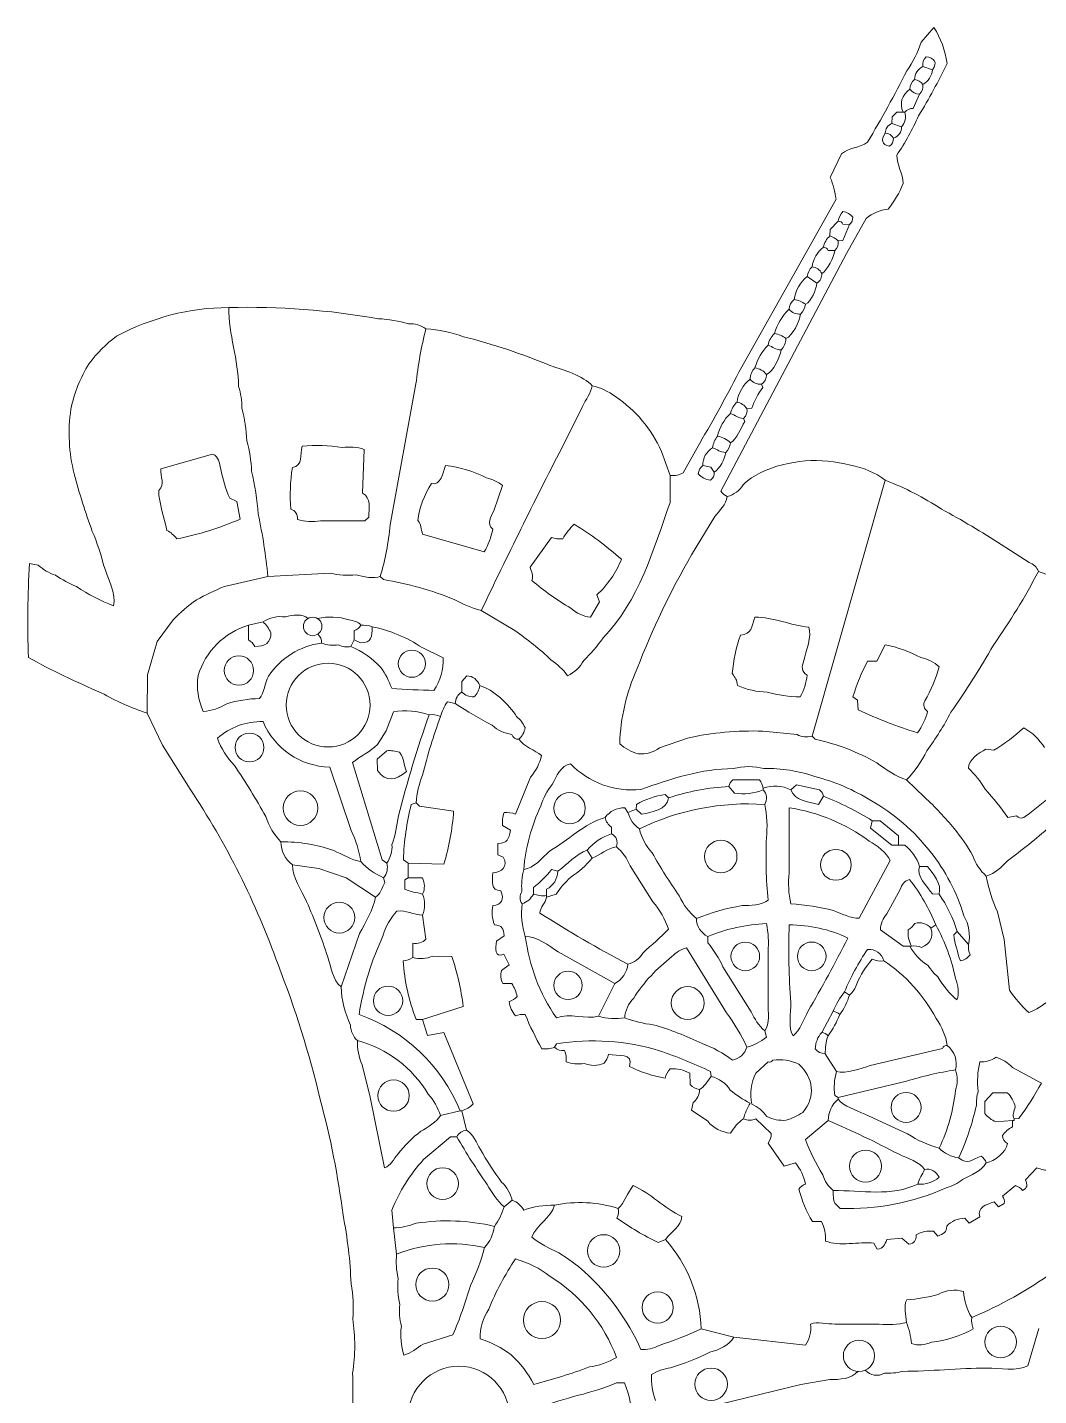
# Model space of a CAD drawing. Header units: inches. Extents: x 36.3 to 71.4, y 17.4 to 61.7.
# Drawn here: x 36.52 to 58.32, y 32.21 to 61.7 of the extents above; entities that cross this region are included whole.
import ezdxf

# ---------------------------------------------------------------- set-up
doc = ezdxf.new("R2010")
doc.units = ezdxf.units.IN
doc.header["$MEASUREMENT"] = 0
doc.layers.add('20_EXACT_CIRCLES', color=7, linetype='CONTINUOUS', lineweight=18)
doc.layers.add('30_SHARED_EDGES', color=7, linetype='CONTINUOUS', lineweight=18)

msp = doc.modelspace()

# ---------------------------------------------------------------- linework, layer by layer
at = {"layer": '20_EXACT_CIRCLES'}
for centre, radius in [((42.673, 48.792), 0.2), ((41.083, 47.842), 0.317), ((44.812, 47.989), 0.293), ((43.007, 47.097), 0.903), ((41.312, 46.183), 0.311), ((42.41, 44.876), 0.372), ((48.211, 44.873), 0.337), ((51.469, 43.832), 0.35), ((53.95, 43.653), 0.332), ((43.247, 42.516), 0.332), ((51.998, 41.68), 0.309), ((53.43, 41.681), 0.309), ((48.178, 41.055), 0.306), ((44.299, 40.723), 0.316), ((50.756, 40.675), 0.353), ((44.416, 38.68), 0.339), ((55.463, 38.425), 0.323), ((54.589, 37.159), 0.345), ((45.476, 36.783), 0.342), ((48.945, 35.332), 0.35), ((45.253, 34.606), 0.357), ((47.616, 33.841), 0.399), ((50.109, 34.112), 0.336), ((57.501, 33.37), 0.341), ((54.448, 33.072), 0.337), ((45.824, 31.753), 1.092), ((51.261, 32.458), 0.35)]:
    msp.add_circle(centre, radius, dxfattribs=at)
at = {"layer": '30_SHARED_EDGES'}
for p, q in [((56.062, 61.704), (55.788, 61.388)), ((55.823, 60.862), (56.034, 60.791)), ((55.753, 60.265), (55.613, 59.956)), ((55.16, 59.773), (55.262, 59.874)), ((55.262, 59.874), (55.402, 59.878)), ((55.437, 59.878), (55.402, 59.878)), ((55.156, 59.633), (55.16, 59.773)), ((55.367, 59.562), (55.156, 59.633)), ((54.072, 58.975), (53.829, 58.468)), ((53.953, 57.999), (51.862, 54.274)), ((53.826, 57.35), (53.997, 57.526)), ((54.178, 56.833), (54.603, 57.588)), ((53.822, 57.21), (53.826, 57.35)), ((54.243, 57.456), (54.103, 57.459)), ((54.103, 57.113), (54.243, 57.456)), ((53.997, 57.104), (54.103, 57.113)), ((51.469, 51.704), (54.178, 56.833)), ((53.927, 56.894), (53.787, 56.897)), ((53.541, 56.192), (53.33, 56.332)), ((44.9, 54.018), (44.343, 50.979)), ((52.347, 54.015), (52.373, 53.944)), ((48.491, 53.536), (48.04, 52.636)), ((52.136, 53.497), (52.031, 53.488)), ((51.988, 53.207), (51.961, 53.277)), ((40.514, 52.505), (39.397, 52.189)), ((43.749, 51.662), (43.78, 52.607)), ((50.192, 52.566), (50.381, 52.048)), ((50.951, 52.629), (50.662, 52.104)), ((51.083, 52.259), (51.256, 52.224)), ((51.256, 52.224), (51.329, 52.118)), ((50.381, 52.048), (50.378, 51.46)), ((55.016, 51.943), (53.436, 46.43)), ((46.578, 51.287), (46.764, 51.831)), ((41.041, 51.486), (40.886, 51.556)), ((41.111, 51.107), (41.041, 51.486)), ((42.844, 51.065), (43.801, 51.065)), ((43.801, 51.065), (43.885, 51.15)), ((51.34, 51.159), (50.841, 50.337)), ((45.044, 50.784), (46.371, 50.398)), ((47.818, 50.712), (47.361, 50.072)), ((57.514, 50.555), (58.113, 50.167)), ((36.757, 50.115), (36.569, 50.152)), ((41.708, 49.871), (40.776, 49.651)), ((41.708, 49.871), (43.053, 49.94)), ((44.202, 49.801), (44.131, 49.871)), ((48.66, 48.994), (48.857, 49.322)), ((48.857, 49.322), (48.801, 49.473)), ((47.031, 48.703), (46.308, 49.134)), ((39.666, 48.935), (39.32, 48.467)), ((41.287, 48.818), (41.603, 48.888)), ((41.287, 48.818), (41.287, 48.505)), ((43.569, 48.701), (43.569, 48.502)), ((39.32, 48.467), (39.111, 47.748)), ((43.499, 48.361), (43.569, 48.502)), ((43.706, 48.437), (43.569, 48.502)), ((55.016, 48.396), (54.832, 48.045)), ((45.031, 48.336), (45.487, 48.116)), ((54.832, 48.045), (54.635, 48.045)), ((39.111, 47.748), (39.109, 46.922)), ((45.995, 47.729), (45.886, 47.608)), ((45.886, 47.608), (45.886, 47.378)), ((54.317, 47.273), (54.415, 47.203)), ((54.415, 47.203), (54.43, 46.992)), ((39.435, 46.235), (39.109, 46.922)), ((44.257, 46.544), (44.412, 46.954)), ((45.578, 47.167), (45.746, 47.132)), ((44.072, 46.25), (44.257, 46.544)), ((50.15, 46.174), (50.753, 46.387)), ((52.375, 46.535), (53.116, 46.462)), ((53.506, 46.36), (53.436, 46.43)), ((40.032, 45.287), (39.435, 46.235)), ((44.271, 46.114), (44.06, 45.931)), ((57.357, 46.125), (57.185, 46.143)), ((43.042, 45.762), (43.502, 44.392)), ((44.172, 43.762), (43.534, 45.858)), ((44.06, 45.931), (44.067, 45.685)), ((47.371, 45.541), (47.044, 44.745)), ((52.302, 45.482), (51.732, 45.482)), ((55.472, 45.482), (55.86, 45.111)), ((50.346, 45.096), (50.273, 45.166)), ((51.763, 45.201), (51.645, 45.342)), ((52.382, 45.306), (52.382, 45.271)), ((52.979, 45.271), (53.102, 45.377)), ((53.102, 45.377), (53.594, 45.271)), ((53.573, 44.955), (53.681, 45.131)), ((58.096, 44.74), (58.597, 45.138)), ((44.903, 44.99), (44.798, 44.955)), ((44.903, 44.99), (44.974, 44.92)), ((44.974, 44.92), (45.711, 44.811)), ((49.468, 44.78), (49.398, 44.883)), ((49.468, 44.78), (49.643, 44.85)), ((49.653, 44.955), (49.643, 44.85)), ((49.764, 44.745), (49.643, 44.85)), ((52.944, 44.885), (52.944, 43.481)), ((54.735, 44.604), (54.7, 44.442)), ((54.735, 44.604), (54.907, 44.604)), ((54.907, 44.604), (55.297, 44.278)), ((57.656, 44.674), (57.846, 44.71)), ((46.764, 44.504), (46.94, 44.398)), ((49.117, 44.323), (49.113, 44.464)), ((54.7, 44.442), (55.156, 44.078)), ((55.297, 44.278), (55.297, 44.078)), ((46.663, 44.113), (46.661, 43.867)), ((48.59, 43.972), (48.695, 43.797)), ((55.156, 44.078), (55.297, 44.078)), ((55.437, 44.075), (55.297, 44.078)), ((42.235, 43.656), (42.808, 43.578)), ((44.271, 43.691), (44.172, 43.762)), ((44.629, 43.762), (44.728, 43.691)), ((45.5, 43.667), (44.728, 43.691)), ((44.728, 43.375), (44.728, 43.691)), ((46.661, 43.867), (46.782, 43.819)), ((54.454, 42.504), (55.118, 43.747)), ((42.808, 43.578), (43.393, 43.37)), ((43.393, 43.37), (44.025, 42.954)), ((44.231, 43.27), (44.201, 43.375)), ((44.728, 43.375), (44.657, 43.33)), ((44.728, 43.375), (45.04, 43.375)), ((47.958, 43.516), (47.821, 43.551)), ((49.515, 43.632), (50.007, 42.858)), ((55.925, 43.621), (55.753, 43.621)), ((44.657, 43.33), (44.659, 43.129)), ((47.434, 43.165), (47.431, 43.024)), ((47.715, 43.129), (47.712, 42.989)), ((55.338, 43.12), (55.047, 42.595)), ((47.712, 42.954), (47.923, 43.024)), ((47.712, 42.989), (47.712, 42.954)), ((56.174, 43.024), (56.034, 43.027)), ((45.044, 42.568), (45.114, 42.048)), ((57.435, 42.639), (57.574, 42.047)), ((54.91, 42.253), (55.402, 41.901)), ((56.104, 42.357), (55.999, 42.287)), ((56.561, 42.217), (56.491, 42.146)), ((56.561, 42.217), (56.807, 41.936)), ((43.288, 41.023), (43.685, 42.17)), ((44.833, 41.964), (44.833, 41.655)), ((46.799, 42.121), (46.633, 42.006)), ((51.188, 42.111), (51.189, 41.971)), ((55.402, 41.901), (55.542, 41.901)), ((55.542, 41.901), (55.578, 41.901)), ((57.574, 42.047), (57.69, 40.952)), ((45.676, 41.679), (45.266, 41.687)), ((46.797, 41.725), (46.905, 41.495)), ((47.961, 41.777), (49.187, 41.093)), ((51.591, 40.467), (50.732, 41.863)), ((52.488, 41.777), (52.488, 40.68)), ((46.905, 41.495), (46.745, 41.374)), ((51.517, 41.454), (52.125, 40.486)), ((46.769, 41.093), (46.966, 41.093)), ((49.187, 41.093), (48.836, 40.391)), ((54.138, 40.917), (54.243, 40.847)), ((45.044, 40.32), (45.919, 40.601)), ((53.646, 40.04), (53.892, 40.496)), ((45.044, 40.32), (44.903, 40.32)), ((45.149, 39.974), (45.044, 40.32)), ((45.497, 40.04), (45.149, 39.974)), ((46.132, 38.503), (45.497, 40.04)), ((52.452, 39.937), (52.417, 40.075)), ((47.93, 39.794), (47.888, 39.723)), ((53.962, 39.197), (53.717, 39.583)), ((54.69, 39.33), (56.245, 39.695)), ((43.913, 38.647), (43.738, 39.344)), ((52.488, 39.407), (52.227, 39.162)), ((57.758, 39.284), (58.38, 38.951)), ((50.8, 39.162), (50.808, 38.916)), ((51.259, 39.091), (51.251, 39.197)), ((53.997, 38.635), (55.473, 38.99)), ((44.219, 37.125), (43.913, 38.647)), ((53.997, 38.635), (53.927, 38.681)), ((53.997, 38.635), (53.997, 38.6)), ((57.334, 38.74), (57.158, 38.549)), ((57.645, 38.74), (57.334, 38.74)), ((45.43, 38.249), (45.851, 38.354)), ((45.886, 38.354), (45.851, 38.354)), ((45.886, 38.354), (45.992, 37.933)), ((50.837, 38.366), (50.872, 38.528)), ((51.187, 38.125), (50.837, 38.366)), ((57.158, 38.549), (57.158, 38.295)), ((52.228, 38.179), (52.558, 37.862)), ((53.787, 38.143), (53.295, 37.731)), ((54.573, 38.277), (55.497, 37.852)), ((57.399, 38.113), (57.755, 38.143)), ((57.79, 38.143), (57.755, 38.143)), ((57.755, 38.143), (57.755, 38.003)), ((57.895, 38.186), (57.79, 38.179)), ((57.79, 38.179), (57.79, 38.143)), ((45.062, 37.301), (45.641, 37.792)), ((45.641, 37.792), (45.781, 37.792)), ((52.494, 37.652), (52.839, 37.16)), ((52.839, 37.16), (53.078, 37.23)), ((58.035, 36.865), (58.281, 37.125)), ((57.544, 36.514), (57.825, 36.739)), ((46.975, 36.423), (46.799, 36.282)), ((53.927, 36.359), (54.04, 36.247)), ((57.361, 36.388), (57.453, 36.282)), ((57.453, 36.282), (57.579, 36.353)), ((44.412, 35.826), (44.38, 36.21)), ((56.729, 36.037), (56.821, 35.931)), ((56.821, 35.931), (57.052, 36.065)), ((44.412, 35.826), (44.482, 35.264)), ((53.443, 35.966), (53.639, 35.966)), ((56.055, 35.756), (56.146, 35.65)), ((50.275, 35.58), (50.119, 35.513)), ((54.77, 35.496), (54.84, 35.369)), ((55.051, 35.58), (55.374, 35.609)), ((55.374, 35.609), (55.521, 35.475)), ((51.048, 33.649), (51.75, 33.473)), ((53.927, 33.754), (54.886, 33.754)), ((58.089, 32.854), (58.324, 33.663)), ((45.054, 33.322), (45.697, 33.523)), ((51.75, 33.473), (53.295, 33.299)), ((49.391, 32.49), (49.222, 32.49)), ((51.457, 32.026), (53.195, 32.452)), ((53.195, 32.452), (53.821, 32.557))]:
    msp.add_line(p, q, dxfattribs=at)
for points in [[(56.346, 60.929), (56.309, 61.205), (56.212, 61.47), (56.062, 61.704)], [(55.788, 61.388), (55.721, 61.166), (55.616, 60.957), (55.479, 60.77)], [(55.823, 60.862), (55.812, 60.939), (55.838, 61.017), (55.894, 61.072)], [(55.894, 61.072), (56.069, 61.046), (56.152, 60.943), (56.034, 60.791)], [(55.479, 60.77), (55.217, 60.246), (54.934, 59.733), (54.631, 59.231)], [(55.823, 60.862), (55.717, 60.808), (55.65, 60.7), (55.648, 60.581)], [(55.733, 59.8), (55.959, 60.164), (56.163, 60.541), (56.346, 60.929)], [(55.823, 60.475), (55.94, 60.541), (56.018, 60.658), (56.034, 60.791)], [(55.542, 60.37), (55.544, 60.453), (55.582, 60.53), (55.648, 60.581)], [(55.648, 60.581), (55.718, 60.569), (55.78, 60.531), (55.823, 60.475)], [(55.753, 60.265), (55.813, 60.317), (55.84, 60.398), (55.823, 60.475)], [(55.542, 60.37), (55.373, 60.244), (55.311, 60.064), (55.402, 59.878)], [(55.542, 60.37), (55.593, 60.305), (55.67, 60.266), (55.753, 60.265)], [(55.437, 59.878), (55.468, 59.768), (55.441, 59.65), (55.367, 59.562)], [(55.613, 59.956), (55.545, 59.958), (55.481, 59.93), (55.437, 59.878)], [(55.016, 59.422), (55.014, 59.515), (55.07, 59.599), (55.156, 59.633)], [(55.262, 58.951), (55.446, 59.218), (55.604, 59.502), (55.733, 59.8)], [(55.109, 59.141), (54.938, 59.178), (54.917, 59.283), (55.016, 59.422)], [(55.191, 59.317), (55.155, 59.38), (55.089, 59.42), (55.016, 59.422)], [(55.191, 59.317), (55.196, 59.248), (55.165, 59.182), (55.109, 59.141)], [(55.191, 59.317), (55.297, 59.351), (55.368, 59.451), (55.367, 59.562)], [(54.631, 59.231), (54.465, 59.098), (54.225, 59.128), (54.072, 58.975)], [(55.399, 58.337), (55.397, 58.555), (55.262, 58.728), (55.262, 58.951)], [(53.829, 58.468), (53.895, 58.319), (53.936, 58.161), (53.953, 57.999)], [(55.078, 57.787), (55.211, 57.953), (55.319, 58.139), (55.399, 58.337)], [(54.103, 57.732), (54.047, 57.676), (54.011, 57.604), (53.997, 57.526)], [(54.103, 57.459), (54.087, 57.502), (54.044, 57.529), (53.997, 57.526)], [(54.313, 57.612), (54.264, 57.681), (54.187, 57.725), (54.103, 57.732)], [(54.243, 57.456), (54.292, 57.492), (54.318, 57.551), (54.313, 57.612)], [(54.603, 57.588), (54.738, 57.699), (54.903, 57.768), (55.078, 57.787)], [(53.436, 56.543), (53.461, 56.709), (53.549, 56.86), (53.681, 56.964)], [(53.822, 57.21), (53.75, 57.145), (53.701, 57.059), (53.681, 56.964)], [(53.787, 56.897), (53.771, 56.94), (53.728, 56.968), (53.681, 56.964)], [(53.997, 57.104), (53.949, 57.154), (53.888, 57.19), (53.822, 57.21)], [(53.927, 56.894), (53.987, 56.946), (54.014, 57.027), (53.997, 57.104)], [(53.927, 56.894), (53.903, 56.739), (53.776, 56.478), (53.646, 56.402)], [(53.049, 55.84), (53.08, 56.033), (53.18, 56.208), (53.33, 56.332)], [(53.436, 56.543), (53.381, 56.484), (53.344, 56.411), (53.33, 56.332)], [(53.646, 56.402), (53.605, 56.482), (53.525, 56.535), (53.436, 56.543)], [(53.646, 56.402), (53.655, 56.317), (53.614, 56.235), (53.541, 56.192)], [(53.295, 55.735), (53.426, 55.81), (53.518, 56.037), (53.541, 56.192)], [(52.944, 55.63), (52.945, 55.712), (52.984, 55.79), (53.049, 55.84)], [(53.295, 55.735), (53.224, 55.792), (53.139, 55.828), (53.049, 55.84)], [(40.865, 55.665), (40.005, 55.665), (39.206, 55.445), (38.445, 55.05)], [(40.865, 55.665), (41.946, 55.693), (43.026, 55.613), (44.09, 55.424)], [(40.865, 55.665), (40.865, 55.088), (41.069, 54.535), (41.077, 53.965)], [(52.944, 55.63), (52.793, 55.486), (52.684, 55.304), (52.628, 55.103)], [(52.874, 54.998), (53.022, 55.053), (53.166, 55.367), (53.19, 55.524)], [(53.19, 55.524), (53.095, 55.516), (53.003, 55.556), (52.944, 55.63)], [(53.19, 55.524), (53.248, 55.581), (53.285, 55.655), (53.295, 55.735)], [(44.09, 55.424), (44.311, 55.413), (44.53, 55.376), (44.742, 55.316)], [(44.742, 55.316), (44.875, 55.324), (45.006, 55.286), (45.114, 55.208)], [(45.114, 55.208), (45.015, 54.817), (44.943, 54.419), (44.9, 54.018)], [(45.114, 55.208), (45.391, 55.189), (45.665, 55.131), (45.926, 55.036)], [(38.445, 55.05), (38.223, 54.88), (38.025, 54.681), (37.856, 54.459)], [(45.926, 55.036), (46.567, 54.875), (47.194, 54.666), (47.803, 54.409)], [(52.207, 54.366), (52.259, 54.55), (52.356, 54.718), (52.488, 54.857)], [(52.628, 55.103), (52.556, 55.038), (52.507, 54.952), (52.488, 54.857)], [(52.769, 54.752), (52.646, 54.759), (52.594, 54.816), (52.488, 54.857)], [(52.874, 54.998), (52.803, 55.054), (52.718, 55.091), (52.628, 55.103)], [(52.874, 54.998), (52.873, 54.905), (52.835, 54.816), (52.769, 54.752)], [(52.452, 54.225), (52.606, 54.282), (52.744, 54.589), (52.769, 54.752)], [(37.856, 54.459), (37.666, 54.158), (37.532, 53.825), (37.462, 53.476)], [(47.803, 54.409), (48.066, 54.328), (48.517, 54.192), (48.695, 53.979)], [(51.862, 54.274), (51.574, 53.718), (51.27, 53.169), (50.951, 52.629)], [(52.101, 54.12), (52.105, 54.212), (52.142, 54.3), (52.207, 54.366)], [(52.452, 54.225), (52.39, 54.3), (52.303, 54.35), (52.207, 54.366)], [(48.695, 53.979), (48.671, 53.819), (48.563, 53.683), (48.491, 53.536)], [(48.695, 53.979), (48.878, 53.939), (49.049, 53.86), (49.197, 53.746)], [(52.101, 54.12), (51.947, 53.999), (51.846, 53.823), (51.82, 53.628)], [(52.101, 54.12), (52.161, 54.046), (52.253, 54.006), (52.347, 54.015)], [(52.452, 54.225), (52.461, 54.14), (52.42, 54.058), (52.347, 54.015)], [(41.077, 53.965), (41.123, 53.814), (41.147, 53.658), (41.148, 53.501)], [(49.197, 53.746), (49.634, 53.455), (49.979, 53.046), (50.192, 52.566)], [(52.373, 53.944), (52.276, 53.806), (52.196, 53.655), (52.136, 53.497)], [(37.462, 53.476), (37.393, 53.01), (37.418, 52.535), (37.534, 52.079)], [(41.148, 53.501), (41.208, 53.269), (41.243, 53.032), (41.254, 52.792)], [(51.68, 53.383), (51.538, 53.252), (51.439, 53.08), (51.399, 52.891)], [(51.82, 53.628), (51.749, 53.563), (51.7, 53.477), (51.68, 53.383)], [(51.961, 53.277), (51.839, 53.285), (51.786, 53.341), (51.68, 53.383)], [(51.82, 53.628), (51.907, 53.611), (51.982, 53.561), (52.031, 53.488)], [(51.961, 53.277), (52.021, 53.329), (52.048, 53.41), (52.031, 53.488)], [(51.68, 52.75), (51.816, 52.829), (51.895, 53.068), (51.988, 53.207)], [(41.254, 52.792), (41.313, 52.578), (41.348, 52.358), (41.358, 52.137)], [(51.399, 52.891), (51.343, 52.82), (51.306, 52.735), (51.294, 52.645)], [(51.68, 52.75), (51.604, 52.827), (51.506, 52.876), (51.399, 52.891)], [(40.696, 52.181), (40.653, 52.319), (40.659, 52.451), (40.514, 52.505)], [(42.445, 52.68), (42.389, 52.489), (42.477, 52.267), (42.235, 52.215)], [(43.312, 52.646), (43.026, 52.693), (42.734, 52.705), (42.445, 52.68)], [(43.78, 52.607), (43.629, 52.658), (43.469, 52.671), (43.312, 52.646)], [(48.04, 52.636), (47.444, 51.478), (46.867, 50.31), (46.308, 49.134)], [(51.083, 52.259), (51.079, 52.416), (51.159, 52.564), (51.294, 52.645)], [(51.575, 52.54), (51.452, 52.547), (51.4, 52.603), (51.294, 52.645)], [(51.575, 52.54), (51.552, 52.393), (51.451, 52.19), (51.329, 52.118)], [(51.68, 52.75), (51.67, 52.67), (51.633, 52.596), (51.575, 52.54)], [(42.235, 52.215), (42.189, 51.92), (42.178, 51.62), (42.199, 51.321)], [(45.535, 52.259), (45.489, 52.108), (45.429, 51.819), (45.233, 51.873)], [(46.421, 51.993), (46.145, 52.137), (45.845, 52.228), (45.535, 52.259)], [(51.083, 52.259), (51.026, 52.218), (50.989, 52.154), (50.984, 52.083)], [(52.332, 52.111), (52.939, 52.388), (53.624, 52.443), (54.267, 52.266)], [(54.267, 52.266), (54.538, 52.219), (54.795, 52.108), (55.016, 51.943)], [(37.534, 52.079), (37.645, 51.66), (37.775, 51.246), (37.924, 50.839)], [(39.397, 52.189), (39.386, 52.009), (39.505, 51.86), (39.355, 51.725)], [(40.886, 51.556), (40.797, 51.756), (40.733, 51.966), (40.696, 52.181)], [(41.358, 52.137), (41.43, 51.832), (41.477, 51.522), (41.5, 51.21)], [(46.764, 51.831), (46.665, 51.913), (46.547, 51.969), (46.421, 51.993)], [(50.662, 52.104), (50.579, 52.051), (50.478, 52.031), (50.381, 52.048)], [(50.984, 52.083), (51.049, 52.003), (51.143, 51.953), (51.246, 51.943)], [(51.246, 51.943), (51.302, 51.983), (51.334, 52.049), (51.329, 52.118)], [(51.95, 51.844), (52.063, 51.952), (52.192, 52.042), (52.332, 52.111)], [(55.016, 51.943), (55.44, 51.78), (55.845, 51.571), (56.224, 51.32)], [(39.355, 51.725), (39.356, 51.43), (39.481, 51.149), (39.531, 50.861)], [(43.885, 51.15), (43.885, 51.34), (43.939, 51.558), (43.749, 51.662)], [(45.233, 51.873), (45.077, 51.631), (44.976, 51.357), (44.938, 51.072)], [(51.61, 51.592), (51.554, 51.616), (51.505, 51.655), (51.469, 51.704)], [(51.61, 51.592), (51.752, 51.627), (51.875, 51.718), (51.95, 51.844)], [(42.199, 51.321), (42.297, 51.295), (42.359, 51.2), (42.344, 51.1)], [(50.378, 51.46), (50.013, 50.442), (49.705, 49.339), (48.931, 48.543)], [(51.61, 51.592), (51.584, 51.417), (51.449, 51.294), (51.34, 51.159)], [(56.224, 51.32), (56.665, 51.085), (57.096, 50.829), (57.514, 50.555)], [(39.742, 50.679), (40.213, 50.77), (40.672, 50.914), (41.111, 51.107)], [(41.5, 51.21), (41.595, 50.768), (41.664, 50.321), (41.708, 49.871)], [(42.344, 51.1), (42.506, 51.053), (42.677, 51.041), (42.844, 51.065)], [(44.938, 51.072), (45.027, 50.991), (45, 50.892), (45.044, 50.784)], [(46.553, 50.889), (46.419, 51.005), (46.508, 51.152), (46.578, 51.287)], [(37.924, 50.839), (38.026, 50.6), (38.108, 50.353), (38.17, 50.101)], [(39.531, 50.861), (39.616, 50.82), (39.688, 50.757), (39.742, 50.679)], [(44.343, 50.979), (44.309, 50.603), (44.238, 50.232), (44.131, 49.871)], [(46.371, 50.398), (46.459, 50.55), (46.521, 50.716), (46.553, 50.889)], [(48.309, 50.995), (48.213, 50.901), (48.13, 50.795), (48.062, 50.679)], [(49.327, 50.24), (49.012, 50.523), (48.671, 50.776), (48.309, 50.995)], [(48.062, 50.679), (47.979, 50.672), (47.896, 50.683), (47.818, 50.712)], [(36.569, 50.152), (36.532, 49.477), (36.524, 48.8), (36.546, 48.124)], [(48.801, 49.473), (49.032, 49.685), (49.212, 49.948), (49.327, 50.24)], [(50.841, 50.337), (50.385, 49.552), (49.993, 48.732), (49.668, 47.884)], [(58.113, 50.167), (58.209, 50.143), (58.286, 50.071), (58.316, 49.977)], [(37.129, 49.897), (36.99, 49.941), (36.863, 50.015), (36.757, 50.115)], [(37.585, 49.651), (37.426, 49.717), (37.273, 49.8), (37.129, 49.897)], [(38.17, 50.101), (38.251, 49.866), (38.449, 49.474), (38.382, 49.239)], [(43.053, 49.94), (43.236, 49.898), (43.425, 49.886), (43.612, 49.905)], [(43.612, 49.905), (43.757, 49.86), (43.991, 49.815), (44.131, 49.871)], [(47.361, 50.072), (47.385, 49.953), (47.441, 49.907), (47.396, 49.783)], [(57.347, 48.387), (57.703, 48.896), (58.027, 49.427), (58.316, 49.977)], [(58.316, 49.977), (58.645, 49.879), (59.018, 49.591), (59.273, 49.358)], [(38.382, 49.239), (38.101, 49.343), (37.833, 49.481), (37.585, 49.651)], [(40.776, 49.651), (40.565, 49.572), (40.361, 49.476), (40.166, 49.362)], [(45.725, 49.372), (45.235, 49.572), (44.724, 49.716), (44.202, 49.801)], [(47.396, 49.783), (47.657, 49.559), (47.938, 49.36), (48.235, 49.187)], [(40.166, 49.362), (39.986, 49.236), (39.819, 49.093), (39.666, 48.935)], [(46.308, 49.134), (46.104, 49.186), (45.907, 49.266), (45.725, 49.372)], [(41.603, 48.888), (41.745, 48.982), (41.917, 49.021), (42.087, 48.996)], [(42.087, 48.996), (42.235, 49.048), (42.461, 49.067), (42.569, 48.963)], [(42.778, 48.963), (43.001, 49.014), (43.234, 49.004), (43.451, 48.931)], [(48.235, 49.187), (48.351, 49.076), (48.501, 49.008), (48.66, 48.994)], [(52.207, 48.993), (52.125, 48.794), (52.151, 48.617), (51.891, 48.607)], [(53.365, 48.776), (52.974, 48.815), (52.603, 48.993), (52.207, 48.993)], [(40.203, 47.734), (40.362, 48.253), (40.768, 48.659), (41.287, 48.818)], [(41.77, 48.657), (41.732, 48.745), (41.675, 48.824), (41.603, 48.888)], [(43.451, 48.931), (43.564, 48.912), (43.652, 48.901), (43.709, 48.818)], [(43.709, 48.818), (43.68, 48.762), (43.629, 48.72), (43.569, 48.701)], [(43.955, 48.783), (43.955, 48.571), (43.948, 48.434), (43.706, 48.437)], [(43.955, 48.783), (43.877, 48.813), (43.793, 48.825), (43.709, 48.818)], [(43.955, 48.783), (44.34, 48.708), (44.706, 48.557), (45.031, 48.336)], [(47.809, 48.073), (47.566, 48.302), (47.306, 48.513), (47.031, 48.703)], [(53.258, 48.055), (53.299, 48.257), (53.445, 48.585), (53.365, 48.776)], [(41.287, 48.505), (41.345, 48.47), (41.394, 48.421), (41.428, 48.361)], [(41.428, 48.361), (41.638, 48.363), (41.784, 48.429), (41.77, 48.657)], [(42.867, 48.432), (42.399, 48.373), (41.981, 48.113), (41.721, 47.72)], [(42.867, 48.432), (42.873, 48.506), (42.842, 48.578), (42.784, 48.625)], [(42.867, 48.432), (42.983, 48.389), (43.108, 48.376), (43.231, 48.395)], [(43.231, 48.395), (43.312, 48.35), (43.408, 48.338), (43.499, 48.361)], [(48.931, 48.543), (48.81, 48.367), (48.671, 48.205), (48.515, 48.058)], [(51.891, 48.607), (51.796, 48.338), (51.738, 48.058), (51.718, 47.774)], [(55.782, 48.121), (55.541, 48.25), (55.283, 48.343), (55.016, 48.396)], [(56.43, 46.942), (56.758, 47.41), (57.064, 47.892), (57.347, 48.387)], [(36.546, 48.124), (37.055, 47.84), (37.58, 47.587), (38.118, 47.364)], [(44.144, 47.907), (43.962, 48.101), (43.742, 48.255), (43.499, 48.361)], [(45.487, 48.116), (45.5, 47.866), (45.429, 47.618), (45.285, 47.413)], [(48.169, 47.729), (48.07, 47.864), (47.948, 47.981), (47.809, 48.073)], [(56.174, 47.923), (56.066, 48.026), (55.929, 48.095), (55.782, 48.121)], [(44.376, 47.463), (44.32, 47.621), (44.242, 47.771), (44.144, 47.907)], [(48.515, 48.058), (48.439, 47.913), (48.318, 47.797), (48.169, 47.729)], [(49.668, 47.884), (49.436, 47.374), (49.308, 46.824), (49.292, 46.264)], [(53.33, 47.743), (53.201, 47.819), (53.21, 47.92), (53.258, 48.055)], [(54.635, 48.045), (54.504, 47.799), (54.397, 47.54), (54.317, 47.273)], [(55.868, 47.188), (56.003, 47.418), (56.106, 47.665), (56.174, 47.923)], [(40.316, 46.957), (40.205, 47.2), (40.165, 47.469), (40.203, 47.734)], [(41.721, 47.72), (41.639, 47.563), (41.631, 47.372), (41.527, 47.238)], [(46.273, 47.519), (46.231, 47.639), (46.122, 47.722), (45.995, 47.729)], [(46.273, 47.519), (46.265, 47.424), (46.221, 47.335), (46.15, 47.273)], [(47.067, 46.848), (46.916, 47.114), (46.557, 47.434), (46.273, 47.519)], [(51.718, 47.774), (51.78, 47.675), (51.818, 47.649), (51.827, 47.519)], [(51.827, 47.519), (52.03, 47.428), (52.25, 47.38), (52.472, 47.376)], [(53.183, 47.273), (53.263, 47.418), (53.313, 47.578), (53.33, 47.743)], [(38.118, 47.364), (38.433, 47.184), (38.765, 47.035), (39.109, 46.922)], [(41.527, 47.238), (41.288, 47.233), (41.051, 47.195), (40.823, 47.126)], [(45.285, 47.413), (44.994, 47.429), (44.667, 47.42), (44.376, 47.463)], [(45.886, 47.378), (45.8, 47.326), (45.747, 47.233), (45.746, 47.132)], [(46.15, 47.273), (46.051, 47.271), (45.956, 47.309), (45.886, 47.378)], [(52.472, 47.376), (52.703, 47.311), (52.942, 47.276), (53.183, 47.273)], [(55.927, 46.957), (55.851, 47.007), (55.826, 47.107), (55.868, 47.188)], [(40.823, 47.126), (40.669, 47.031), (40.496, 46.973), (40.316, 46.957)], [(44.412, 46.954), (44.671, 46.996), (44.936, 46.973), (45.184, 46.887)], [(45.43, 46.851), (45.353, 46.886), (45.268, 46.898), (45.184, 46.887)], [(45.43, 46.851), (45.461, 46.964), (45.511, 47.071), (45.578, 47.167)], [(46.544, 46.663), (46.27, 46.804), (46.003, 46.961), (45.746, 47.132)], [(54.43, 46.992), (54.845, 46.798), (55.273, 46.634), (55.711, 46.5)], [(55.711, 46.5), (55.812, 46.637), (55.886, 46.792), (55.927, 46.957)], [(55.911, 46.111), (56.104, 46.375), (56.277, 46.653), (56.43, 46.942)], [(40.619, 46.381), (40.891, 46.62), (41.241, 46.748), (41.603, 46.743)], [(41.603, 46.743), (41.845, 46.158), (42.41, 45.773), (43.042, 45.762)], [(44.521, 44.708), (44.708, 45.444), (44.93, 46.171), (45.184, 46.887)], [(45.43, 46.851), (45.277, 46.437), (45.147, 46.014), (45.04, 45.584)], [(46.967, 46.465), (46.809, 46.484), (46.66, 46.553), (46.544, 46.663)], [(47.251, 46.61), (47.211, 46.703), (47.148, 46.785), (47.067, 46.848)], [(47.115, 46.36), (47.19, 46.424), (47.238, 46.513), (47.251, 46.61)], [(58, 46.606), (57.801, 46.427), (57.586, 46.266), (57.357, 46.125)], [(58.445, 46.179), (58.338, 46.359), (58.184, 46.506), (58, 46.606)], [(40.989, 45.794), (40.826, 45.961), (40.7, 46.162), (40.619, 46.381)], [(47.115, 46.36), (47.047, 46.355), (46.985, 46.399), (46.967, 46.465)], [(47.115, 46.36), (47.235, 46.198), (47.453, 46.13), (47.607, 46.008)], [(50.753, 46.387), (51.285, 46.503), (51.83, 46.553), (52.375, 46.535)], [(53.116, 46.462), (53.214, 46.408), (53.329, 46.397), (53.436, 46.43)], [(54.831, 45.855), (54.417, 46.089), (53.971, 46.259), (53.506, 46.36)], [(43.534, 45.858), (43.707, 46.007), (43.909, 46.081), (44.072, 46.25)], [(44.545, 46.079), (44.457, 46.109), (44.364, 46.121), (44.271, 46.114)], [(44.692, 45.665), (44.629, 45.817), (44.656, 45.94), (44.545, 46.079)], [(47.607, 46.008), (47.565, 45.837), (47.485, 45.677), (47.371, 45.541)], [(49.292, 46.264), (49.406, 46.16), (49.543, 46.085), (49.692, 46.046)], [(49.692, 46.046), (49.855, 46.031), (50.018, 46.077), (50.15, 46.174)], [(55.472, 45.482), (55.65, 45.668), (55.798, 45.88), (55.911, 46.111)], [(57.185, 46.143), (57.024, 46.068), (56.817, 45.914), (56.807, 45.735)], [(41.663, 44.695), (41.453, 45.07), (41.228, 45.436), (40.989, 45.794)], [(47.836, 45.382), (47.93, 45.559), (48.018, 45.791), (48.229, 45.833)], [(48.229, 45.833), (48.623, 45.426), (49.181, 45.221), (49.745, 45.275)], [(49.745, 45.275), (50.382, 45.505), (51.059, 45.727), (51.739, 45.728)], [(51.739, 45.728), (51.956, 45.783), (52.184, 45.784), (52.401, 45.729)], [(52.401, 45.729), (52.774, 45.737), (53.144, 45.679), (53.497, 45.559)], [(55.472, 45.482), (55.265, 45.546), (55.006, 45.721), (54.831, 45.855)], [(56.807, 45.735), (56.95, 45.603), (57.072, 45.451), (57.169, 45.282)], [(44.067, 45.685), (44.267, 45.418), (44.458, 45.475), (44.692, 45.665)], [(45.04, 45.584), (44.965, 45.394), (44.919, 45.194), (44.903, 44.99)], [(51.732, 45.482), (51.683, 45.451), (51.651, 45.399), (51.645, 45.342)], [(52.382, 45.306), (52.373, 45.372), (52.345, 45.433), (52.302, 45.482)], [(53.497, 45.559), (53.927, 45.446), (54.338, 45.269), (54.716, 45.035)], [(41.926, 41.504), (41.45, 42.837), (40.814, 44.107), (40.032, 45.287)], [(47.591, 44.924), (47.64, 45.093), (47.723, 45.248), (47.836, 45.382)], [(50.273, 45.166), (50.054, 45.139), (49.843, 45.068), (49.653, 44.955)], [(50.346, 45.096), (50.765, 45.237), (51.203, 45.32), (51.645, 45.342)], [(52.382, 45.271), (52.187, 45.187), (51.972, 45.163), (51.763, 45.201)], [(52.382, 45.306), (52.578, 45.377), (52.793, 45.364), (52.979, 45.271)], [(52.382, 45.271), (52.464, 45.186), (52.479, 45.056), (52.417, 44.955)], [(52.979, 45.271), (53.07, 45.025), (53.35, 45.024), (53.573, 44.955)], [(53.594, 45.271), (53.643, 45.241), (53.676, 45.189), (53.681, 45.131)], [(54.735, 44.604), (54.401, 44.812), (54.048, 44.988), (53.681, 45.131)], [(57.169, 45.282), (57.345, 45.091), (57.508, 44.888), (57.656, 44.674)], [(44.798, 44.955), (44.699, 44.565), (44.642, 44.164), (44.629, 43.762)], [(47.221, 43.551), (47.261, 44.027), (47.386, 44.492), (47.591, 44.924)], [(49.398, 44.883), (49.232, 44.885), (49.075, 44.808), (48.976, 44.674)], [(52.417, 44.955), (51.486, 45.018), (50.554, 44.836), (49.714, 44.429)], [(50.346, 45.096), (50.307, 44.842), (49.985, 44.79), (49.764, 44.745)], [(52.417, 44.955), (52.468, 44.718), (52.48, 44.473), (52.452, 44.232)], [(54.668, 44.165), (54.16, 44.54), (53.568, 44.787), (52.944, 44.885)], [(54.716, 45.035), (55.207, 44.757), (55.637, 44.384), (55.983, 43.938)], [(55.86, 45.111), (56.09, 44.901), (56.304, 44.674), (56.502, 44.434)], [(41.989, 44.148), (41.84, 44.303), (41.729, 44.49), (41.663, 44.695)], [(44.383, 44.086), (44.449, 44.288), (44.495, 44.497), (44.521, 44.708)], [(45.711, 44.811), (45.684, 44.423), (45.614, 44.039), (45.5, 43.667)], [(46.799, 44.778), (46.767, 44.69), (46.755, 44.597), (46.764, 44.504)], [(47.044, 44.745), (46.966, 44.775), (46.882, 44.787), (46.799, 44.778)], [(48.976, 44.674), (48.518, 44.539), (48.186, 44.182), (47.78, 43.951)], [(49.113, 44.464), (49.042, 44.514), (48.994, 44.59), (48.976, 44.674)], [(49.468, 44.78), (49.507, 44.638), (49.594, 44.514), (49.714, 44.429)], [(57.846, 44.71), (57.941, 44.619), (57.999, 44.667), (58.096, 44.74)], [(43.502, 44.392), (43.606, 44.183), (43.676, 43.958), (43.709, 43.726)], [(46.94, 44.398), (46.886, 44.208), (46.89, 44.115), (46.663, 44.113)], [(48.59, 43.972), (48.731, 44.134), (48.913, 44.255), (49.117, 44.323)], [(49.117, 44.323), (49.222, 44.262), (49.254, 44.167), (49.222, 44.042)], [(49.989, 43.914), (49.858, 44.062), (49.764, 44.238), (49.714, 44.429)], [(56.502, 44.434), (56.651, 44.25), (56.785, 44.055), (56.903, 43.851)], [(57.649, 43.742), (57.964, 43.968), (58.265, 44.211), (58.553, 44.47)], [(41.989, 44.148), (42.377, 44.153), (42.763, 44.091), (43.129, 43.963)], [(41.989, 44.148), (41.989, 43.954), (42.08, 43.773), (42.235, 43.656)], [(43.129, 43.963), (43.307, 43.879), (43.516, 43.755), (43.709, 43.726)], [(44.271, 43.691), (44.351, 43.807), (44.39, 43.946), (44.383, 44.086)], [(47.78, 43.951), (47.627, 43.802), (47.435, 43.583), (47.221, 43.551)], [(47.958, 43.516), (48.163, 43.667), (48.35, 43.883), (48.59, 43.972)], [(49.222, 44.042), (49.02, 44.011), (48.876, 43.864), (48.695, 43.797)], [(49.222, 44.042), (49.349, 43.929), (49.449, 43.789), (49.515, 43.632)], [(52.452, 44.232), (52.435, 43.785), (52.447, 43.337), (52.488, 42.891)], [(55.118, 43.747), (55.052, 43.915), (54.826, 44.076), (54.668, 44.165)], [(55.753, 43.621), (55.695, 43.801), (55.585, 43.959), (55.437, 44.075)], [(42.235, 43.656), (42.236, 43.392), (42.429, 43.103), (42.542, 42.866)], [(43.709, 43.726), (43.846, 43.575), (44.014, 43.455), (44.201, 43.375)], [(44.271, 43.691), (44.302, 43.581), (44.275, 43.462), (44.201, 43.375)], [(46.782, 43.819), (46.893, 43.625), (46.747, 43.484), (46.553, 43.478)], [(48.234, 43.387), (48.407, 43.501), (48.562, 43.639), (48.695, 43.797)], [(50.578, 42.98), (50.368, 43.282), (50.171, 43.594), (49.989, 43.914)], [(55.983, 43.938), (56.312, 43.529), (56.559, 43.059), (56.709, 42.555)], [(56.903, 43.851), (56.96, 43.682), (57.06, 43.53), (57.193, 43.41)], [(57.193, 43.41), (57.372, 43.478), (57.529, 43.593), (57.649, 43.742)], [(45.04, 43.375), (45.094, 43.265), (45.096, 43.136), (45.044, 43.024)], [(46.553, 43.478), (46.553, 43.285), (46.496, 43.107), (46.729, 43.091)], [(47.221, 43.551), (47.18, 43.398), (47.168, 43.239), (47.185, 43.081)], [(47.821, 43.551), (47.706, 43.409), (47.576, 43.28), (47.434, 43.165)], [(47.958, 43.516), (47.954, 43.352), (47.861, 43.203), (47.715, 43.129)], [(47.923, 43.024), (48.012, 43.157), (48.116, 43.279), (48.234, 43.387)], [(52.944, 43.481), (52.918, 43.258), (52.929, 43.032), (52.979, 42.813)], [(56.034, 43.027), (55.916, 43.181), (55.672, 43.432), (55.753, 43.621)], [(56.174, 43.024), (56.238, 43.247), (56.055, 43.452), (55.925, 43.621)], [(57.193, 43.41), (57.238, 43.144), (57.319, 42.884), (57.435, 42.639)], [(44.025, 42.954), (44.136, 43.019), (44.156, 43.16), (44.231, 43.27)], [(44.659, 43.129), (44.787, 43.065), (44.909, 43.064), (45.044, 43.024)], [(46.729, 43.091), (46.804, 42.909), (46.753, 42.789), (46.553, 42.775)], [(47.185, 43.081), (47.133, 42.999), (47.133, 42.895), (47.186, 42.813)], [(55.54, 43.34), (55.438, 43.308), (55.361, 43.224), (55.338, 43.12)], [(56.104, 42.357), (55.962, 42.709), (55.772, 43.04), (55.54, 43.34)], [(42.542, 42.866), (42.713, 42.472), (42.866, 42.071), (43, 41.664)], [(43.685, 42.17), (43.804, 42.4), (43.987, 42.701), (44.025, 42.954)], [(45.044, 42.568), (45.097, 42.715), (45.097, 42.877), (45.044, 43.024)], [(46.553, 42.775), (46.531, 42.636), (46.543, 42.493), (46.589, 42.36)], [(47.256, 42.111), (47.182, 42.337), (47.158, 42.577), (47.186, 42.813)], [(47.431, 43.024), (47.38, 42.924), (47.292, 42.849), (47.186, 42.813)], [(47.712, 42.989), (47.617, 42.98), (47.521, 42.992), (47.431, 43.024)], [(47.712, 42.954), (47.69, 42.814), (47.582, 42.761), (47.572, 42.614)], [(50.007, 42.858), (50.155, 42.683), (50.269, 42.484), (50.346, 42.268)], [(50.943, 42.497), (50.786, 42.629), (50.662, 42.794), (50.578, 42.98)], [(51.929, 42.775), (51.592, 42.716), (51.261, 42.623), (50.943, 42.497)], [(52.488, 42.891), (52.345, 42.777), (52.11, 42.781), (51.929, 42.775)], [(52.979, 42.813), (53.29, 42.794), (53.598, 42.745), (53.9, 42.667)], [(56.561, 42.217), (56.478, 42.505), (56.347, 42.778), (56.174, 43.024)], [(44.195, 42.134), (44.248, 42.33), (44.349, 42.51), (44.489, 42.657)], [(44.489, 42.657), (44.677, 42.687), (44.852, 42.575), (45.044, 42.568)], [(47.572, 42.614), (48.186, 42.217), (48.818, 41.85), (49.468, 41.514)], [(51.188, 42.111), (51.038, 42.181), (50.942, 42.332), (50.943, 42.497)], [(53.9, 42.667), (54.076, 42.603), (54.266, 42.498), (54.454, 42.504)], [(55.047, 42.595), (54.961, 42.502), (54.912, 42.38), (54.91, 42.253)], [(56.709, 42.555), (56.819, 42.369), (56.854, 42.147), (56.807, 41.936)], [(46.589, 42.36), (46.754, 42.349), (46.789, 42.282), (46.799, 42.121)], [(50.346, 42.268), (50.172, 42.083), (49.977, 41.935), (49.793, 41.752)], [(51.188, 42.111), (51.592, 42.273), (52.019, 42.367), (52.452, 42.389)], [(52.452, 42.389), (52.497, 42.188), (52.508, 41.982), (52.488, 41.777)], [(52.944, 42.357), (52.925, 41.797), (52.937, 41.237), (52.979, 40.679)], [(54.208, 42.076), (53.814, 42.265), (53.381, 42.362), (52.944, 42.357)], [(55.51, 42.252), (55.496, 42.13), (55.52, 42.008), (55.578, 41.901)], [(55.652, 42.392), (55.617, 42.334), (55.568, 42.286), (55.51, 42.252)], [(55.999, 42.287), (55.915, 42.389), (55.778, 42.431), (55.652, 42.392)], [(55.999, 42.287), (56.06, 42.077), (55.987, 41.96), (55.795, 41.872)], [(56.104, 42.357), (56.305, 41.996), (56.449, 41.606), (56.529, 41.201)], [(43.674, 40.43), (43.766, 41.02), (43.942, 41.594), (44.195, 42.134)], [(45.114, 42.048), (45.039, 41.977), (44.935, 41.946), (44.833, 41.964)], [(46.633, 42.006), (46.619, 41.855), (46.586, 41.64), (46.797, 41.725)], [(47.256, 42.111), (47.336, 41.481), (47.566, 40.879), (47.926, 40.356)], [(47.256, 42.111), (47.491, 42.11), (47.773, 41.919), (47.961, 41.777)], [(51.189, 41.971), (51.323, 41.815), (51.433, 41.641), (51.517, 41.454)], [(53.348, 40.493), (53.65, 41.012), (53.936, 41.54), (54.208, 42.076)], [(55.942, 41.481), (55.775, 41.585), (55.638, 41.729), (55.542, 41.901)], [(55.795, 41.872), (55.727, 41.903), (55.651, 41.913), (55.578, 41.901)], [(56.491, 42.146), (56.52, 41.954), (56.569, 41.766), (56.635, 41.584)], [(56.842, 41.717), (56.814, 41.786), (56.802, 41.861), (56.807, 41.936)], [(43, 41.664), (43.065, 41.456), (43.107, 41.157), (43.288, 41.023)], [(44.622, 41.584), (44.698, 41.587), (44.771, 41.611), (44.833, 41.655)], [(44.903, 40.32), (44.747, 40.725), (44.652, 41.151), (44.622, 41.584)], [(45.266, 41.687), (45.129, 41.629), (44.977, 41.617), (44.833, 41.655)], [(45.919, 40.601), (45.87, 40.967), (45.789, 41.328), (45.676, 41.679)], [(49.793, 41.752), (49.722, 41.631), (49.605, 41.545), (49.468, 41.514)], [(50.417, 41.675), (50.092, 41.428), (49.813, 41.125), (49.592, 40.782)], [(50.732, 41.863), (50.611, 41.833), (50.501, 41.768), (50.417, 41.675)], [(54.634, 41.83), (54.438, 41.544), (54.271, 41.238), (54.138, 40.917)], [(54.735, 41.62), (54.596, 41.46), (54.482, 41.28), (54.399, 41.085)], [(54.981, 41.584), (54.943, 41.741), (54.795, 41.846), (54.634, 41.83)], [(54.981, 41.584), (54.897, 41.57), (54.811, 41.583), (54.735, 41.62)], [(54.981, 41.584), (55.457, 41.272), (55.846, 40.844), (56.112, 40.34)], [(56.635, 41.584), (56.72, 41.595), (56.796, 41.644), (56.842, 41.717)], [(42.837, 38.593), (42.602, 39.584), (42.297, 40.556), (41.926, 41.504)], [(46.745, 41.374), (46.716, 41.281), (46.725, 41.18), (46.769, 41.093)], [(49.468, 41.514), (49.449, 41.336), (49.344, 41.179), (49.187, 41.093)], [(56.151, 41.239), (56.068, 41.307), (55.997, 41.389), (55.942, 41.481)], [(43.288, 41.023), (43.296, 40.737), (43.365, 40.456), (43.489, 40.198)], [(46.966, 41.093), (47.02, 41.007), (47.059, 40.913), (47.08, 40.813)], [(54.399, 41.085), (54.373, 40.991), (54.319, 40.908), (54.243, 40.847)], [(56.557, 40.742), (56.396, 40.884), (56.259, 41.052), (56.151, 41.239)], [(56.529, 41.201), (56.577, 41.063), (56.619, 40.876), (56.557, 40.742)], [(58.106, 40.468), (58.416, 40.591), (58.736, 40.873), (58.996, 41.083)], [(47.08, 40.813), (47.032, 40.763), (46.972, 40.726), (46.906, 40.707)], [(46.906, 40.707), (46.922, 40.593), (46.97, 40.486), (47.045, 40.399)], [(49.592, 40.782), (49.478, 40.667), (49.409, 40.516), (49.398, 40.356)], [(53.892, 40.496), (53.953, 40.648), (54.036, 40.79), (54.138, 40.917)], [(54.033, 40.426), (54.128, 40.552), (54.199, 40.695), (54.243, 40.847)], [(57.69, 40.952), (57.811, 40.777), (57.951, 40.615), (58.106, 40.468)], [(45.851, 38.354), (45.452, 39.323), (44.661, 40.077), (43.674, 40.43)], [(47.045, 40.399), (47.112, 40.425), (47.184, 40.434), (47.255, 40.426)], [(47.255, 40.426), (47.358, 40.172), (47.478, 39.926), (47.614, 39.688)], [(47.926, 40.356), (48.21, 40.472), (48.558, 40.311), (48.836, 40.391)], [(52.031, 39.723), (51.91, 39.986), (51.763, 40.235), (51.591, 40.467)], [(52.125, 40.486), (52.193, 40.33), (52.292, 40.19), (52.417, 40.075)], [(52.488, 40.68), (52.488, 40.486), (52.538, 40.229), (52.417, 40.075)], [(52.979, 40.679), (52.979, 40.479), (52.917, 40.117), (53.028, 39.969)], [(53.028, 39.969), (53.175, 40.085), (53.258, 40.319), (53.348, 40.493)], [(53.787, 39.969), (53.886, 40.111), (53.969, 40.265), (54.033, 40.426)], [(54.033, 40.426), (53.996, 40.466), (53.946, 40.491), (53.892, 40.496)], [(43.489, 40.198), (43.49, 40.071), (43.544, 39.949), (43.639, 39.864)], [(48.836, 40.391), (49.018, 40.338), (49.21, 40.326), (49.398, 40.356)], [(50.009, 40.207), (49.8, 40.231), (49.595, 40.281), (49.398, 40.356)], [(51.068, 39.802), (50.727, 39.968), (50.373, 40.104), (50.009, 40.207)], [(56.112, 40.34), (56.236, 40.168), (56.318, 39.969), (56.35, 39.759)], [(43.738, 39.344), (43.666, 39.508), (43.632, 39.685), (43.639, 39.864)], [(45.163, 38.714), (44.823, 39.28), (44.277, 39.692), (43.639, 39.864)], [(50.149, 39.645), (49.431, 39.866), (48.672, 39.917), (47.93, 39.794)], [(52.031, 39.723), (52.184, 39.766), (52.327, 39.839), (52.452, 39.937)], [(53.506, 39.69), (53.509, 39.819), (53.559, 39.944), (53.646, 40.04)], [(53.787, 39.969), (53.75, 40.009), (53.7, 40.034), (53.646, 40.04)], [(53.717, 39.583), (53.735, 39.707), (53.719, 39.833), (53.787, 39.969)], [(47.614, 39.688), (47.707, 39.68), (47.8, 39.692), (47.888, 39.723)], [(47.888, 39.723), (47.94, 39.664), (48.021, 39.637), (48.098, 39.652)], [(48.098, 39.652), (48.135, 39.576), (48.148, 39.491), (48.136, 39.407)], [(48.953, 39.381), (49.004, 39.432), (49.037, 39.498), (49.047, 39.569)], [(49.047, 39.569), (49.245, 39.518), (49.599, 39.621), (49.503, 39.305)], [(51.251, 39.197), (50.894, 39.37), (50.526, 39.52), (50.149, 39.645)], [(51.721, 39.443), (51.523, 39.596), (51.303, 39.717), (51.068, 39.802)], [(52.031, 39.723), (51.989, 39.579), (51.869, 39.471), (51.721, 39.443)], [(53.717, 39.583), (53.634, 39.584), (53.556, 39.623), (53.506, 39.69)], [(56.245, 39.695), (56.263, 39.736), (56.305, 39.762), (56.35, 39.759)], [(56.526, 39.232), (56.58, 39.427), (56.511, 39.636), (56.35, 39.759)], [(48.136, 39.407), (48.26, 39.363), (48.393, 39.351), (48.523, 39.372)], [(48.523, 39.372), (48.662, 39.315), (48.817, 39.319), (48.953, 39.381)], [(49.503, 39.305), (49.745, 39.185), (50.003, 39.101), (50.27, 39.056)], [(50.27, 39.056), (50.29, 39.131), (50.328, 39.199), (50.381, 39.255)], [(50.381, 39.255), (50.527, 39.269), (50.674, 39.236), (50.8, 39.162)], [(52.593, 39.443), (52.57, 39.408), (52.527, 39.394), (52.488, 39.407)], [(53.151, 39.355), (52.979, 39.441), (52.784, 39.472), (52.593, 39.443)], [(53.24, 38.318), (53.523, 38.667), (53.467, 39.058), (53.151, 39.355)], [(53.962, 39.197), (54.173, 39.142), (54.485, 39.264), (54.69, 39.33)], [(55.473, 38.99), (55.817, 39.098), (56.169, 39.179), (56.526, 39.232)], [(56.528, 38.795), (56.581, 38.936), (56.58, 39.091), (56.526, 39.232)], [(57.017, 38.769), (56.991, 38.982), (57.003, 39.198), (57.052, 39.407)], [(57.052, 39.407), (57.177, 39.402), (57.3, 39.436), (57.403, 39.506)], [(57.403, 39.506), (57.539, 39.464), (57.661, 39.388), (57.758, 39.284)], [(51.259, 39.091), (51.187, 38.994), (51.108, 38.867), (51.013, 38.811)], [(51.674, 38.8), (51.58, 38.948), (51.43, 39.053), (51.259, 39.091)], [(52.227, 39.162), (52.124, 38.956), (52.092, 38.721), (52.136, 38.495)], [(53.927, 38.681), (53.903, 38.853), (53.915, 39.029), (53.962, 39.197)], [(58.38, 38.951), (58.237, 38.684), (58.075, 38.428), (57.895, 38.186)], [(45.43, 38.249), (45.372, 38.42), (45.281, 38.578), (45.163, 38.714)], [(50.808, 38.916), (50.864, 38.86), (50.935, 38.824), (51.013, 38.811)], [(50.872, 38.528), (50.961, 38.596), (51.012, 38.7), (51.013, 38.811)], [(52.101, 38.519), (51.949, 38.596), (51.806, 38.691), (51.674, 38.8)], [(56.174, 37.546), (56.365, 37.938), (56.484, 38.361), (56.528, 38.795)], [(56.979, 38.469), (56.974, 38.57), (56.987, 38.672), (57.017, 38.769)], [(57.816, 38.435), (57.789, 38.551), (57.73, 38.657), (57.645, 38.74)], [(43.327, 36.104), (43.222, 36.944), (43.058, 37.776), (42.837, 38.593)], [(45.886, 38.354), (45.982, 38.377), (46.068, 38.429), (46.132, 38.503)], [(51.961, 38.179), (51.98, 38.297), (52.051, 38.408), (52.101, 38.519)], [(52.136, 38.495), (52.267, 38.437), (52.379, 38.345), (52.461, 38.229)], [(53.787, 38.143), (53.785, 38.319), (53.863, 38.487), (53.997, 38.6)], [(53.997, 38.6), (54.113, 38.445), (54.396, 38.366), (54.573, 38.277)], [(56.596, 37.336), (56.763, 37.699), (56.891, 38.079), (56.979, 38.469)], [(57.79, 38.179), (57.754, 38.265), (57.787, 38.336), (57.816, 38.435)], [(45.43, 38.249), (45.355, 38.118), (45.147, 37.991), (45.007, 37.912)], [(51.68, 37.868), (51.489, 37.886), (51.312, 37.978), (51.187, 38.125)], [(51.961, 38.179), (51.846, 38.097), (51.75, 37.991), (51.68, 37.868)], [(51.961, 38.179), (52.045, 38.138), (52.143, 38.138), (52.228, 38.179)], [(52.461, 38.229), (52.59, 38.165), (52.733, 38.137), (52.877, 38.147)], [(52.877, 38.147), (53.005, 38.187), (53.128, 38.244), (53.24, 38.318)], [(53.787, 38.143), (54.303, 37.919), (54.812, 37.676), (55.311, 37.415)], [(57.158, 38.295), (57.223, 38.216), (57.305, 38.154), (57.399, 38.113)], [(45.007, 37.912), (44.821, 37.771), (44.655, 37.606), (44.514, 37.421)], [(45.992, 37.933), (45.902, 37.925), (45.822, 37.872), (45.781, 37.792)], [(46.437, 36.763), (46.202, 37.095), (45.983, 37.439), (45.781, 37.792)], [(46.287, 37.52), (46.209, 37.665), (46.128, 37.854), (45.992, 37.933)], [(52.558, 37.862), (52.556, 37.788), (52.534, 37.715), (52.494, 37.652)], [(55.497, 37.852), (55.707, 37.719), (55.936, 37.616), (56.174, 37.546)], [(57.544, 37.82), (57.539, 37.746), (57.581, 37.676), (57.649, 37.645)], [(57.755, 38.003), (57.67, 37.96), (57.598, 37.898), (57.544, 37.82)], [(46.745, 36.816), (46.577, 37.041), (46.424, 37.276), (46.287, 37.52)], [(53.295, 37.731), (53.39, 37.466), (53.515, 37.212), (53.669, 36.975)], [(56.596, 37.336), (56.437, 37.362), (56.29, 37.435), (56.174, 37.546)], [(57.649, 37.645), (57.615, 37.461), (57.373, 37.259), (57.193, 37.23)], [(44.514, 37.421), (44.409, 37.315), (44.362, 37.161), (44.219, 37.125)], [(44.38, 36.21), (44.54, 36.611), (44.771, 36.981), (45.062, 37.301)], [(53.078, 37.23), (53.185, 37.097), (53.259, 36.941), (53.295, 36.774)], [(55.311, 37.415), (55.48, 37.333), (55.769, 37.246), (55.858, 37.09)], [(56.596, 37.336), (56.808, 37.183), (56.868, 37.3), (57.08, 37.371)], [(56.681, 36.87), (56.865, 36.961), (57.092, 37.056), (57.193, 37.23)], [(57.08, 37.371), (57.13, 37.335), (57.169, 37.287), (57.193, 37.23)], [(53.669, 36.975), (53.707, 36.841), (53.785, 36.722), (53.892, 36.634)], [(55.718, 36.774), (55.738, 36.895), (55.822, 36.971), (55.858, 37.09)], [(55.718, 36.774), (55.884, 36.755), (56.05, 36.808), (56.174, 36.919)], [(56.174, 36.919), (56.121, 37.042), (55.991, 37.113), (55.858, 37.09)], [(56.325, 36.692), (56.454, 36.728), (56.575, 36.788), (56.681, 36.87)], [(57.972, 36.634), (58.083, 36.696), (58.084, 36.753), (58.035, 36.865)], [(58.281, 37.125), (58.391, 37.091), (58.454, 37.041), (58.562, 37.097)], [(46.799, 36.282), (46.652, 36.421), (46.529, 36.583), (46.437, 36.763)], [(46.975, 36.423), (46.939, 36.574), (46.859, 36.711), (46.745, 36.816)], [(49.58, 36.739), (49.461, 36.592), (49.397, 36.365), (49.257, 36.247)], [(50.627, 36.072), (50.254, 36.252), (49.96, 36.573), (49.58, 36.739)], [(53.295, 36.774), (53.239, 36.75), (53.19, 36.711), (53.155, 36.662)], [(53.155, 36.662), (53.216, 36.417), (53.313, 36.183), (53.443, 35.966)], [(53.892, 36.634), (53.885, 36.541), (53.897, 36.447), (53.927, 36.359)], [(55.718, 36.774), (55.149, 36.498), (54.502, 36.634), (53.892, 36.634)], [(54.04, 36.247), (54.826, 36.218), (55.608, 36.37), (56.325, 36.692)], [(57.825, 36.739), (57.885, 36.723), (57.937, 36.685), (57.972, 36.634)], [(46.799, 36.282), (46.755, 36.13), (46.684, 35.987), (46.589, 35.861)], [(46.975, 36.423), (47.081, 36.387), (47.17, 36.312), (47.221, 36.212)], [(47.221, 36.212), (47.436, 36.285), (47.661, 36.321), (47.888, 36.318)], [(47.396, 35.629), (47.497, 35.897), (47.802, 36.039), (47.888, 36.318)], [(49.257, 36.247), (48.814, 36.388), (48.343, 36.412), (47.888, 36.318)], [(57.052, 36.065), (56.996, 36.273), (57.186, 36.329), (57.361, 36.388)], [(57.579, 36.353), (57.592, 36.409), (57.579, 36.468), (57.544, 36.514)], [(43.5, 34.619), (43.483, 35.118), (43.425, 35.615), (43.327, 36.104)], [(44.902, 35.927), (45.463, 36.015), (46.036, 35.992), (46.589, 35.861)], [(49.231, 36.037), (49.263, 36.102), (49.272, 36.176), (49.257, 36.247)], [(50.119, 35.513), (49.81, 35.664), (49.513, 35.839), (49.231, 36.037)], [(50.275, 35.58), (50.397, 35.745), (50.618, 35.856), (50.627, 36.072)], [(56.339, 35.867), (56.441, 35.974), (56.582, 36.035), (56.729, 36.037)], [(44.412, 35.826), (44.579, 35.832), (44.745, 35.867), (44.902, 35.927)], [(46.378, 35.405), (46.494, 35.531), (46.567, 35.691), (46.589, 35.861)], [(53.639, 35.966), (53.71, 35.838), (53.739, 35.691), (53.724, 35.545)], [(55.683, 35.678), (55.795, 35.746), (55.926, 35.773), (56.055, 35.756)], [(56.146, 35.65), (56.271, 35.705), (56.344, 35.726), (56.339, 35.867)], [(44.482, 35.264), (45.086, 35.498), (45.746, 35.547), (46.378, 35.405)], [(46.072, 34.584), (46.202, 34.846), (46.305, 35.121), (46.378, 35.405)], [(47.982, 35.288), (47.774, 35.378), (47.577, 35.493), (47.396, 35.629)], [(50.275, 35.58), (50.75, 35.046), (51.023, 34.363), (51.048, 33.649)], [(53.724, 35.545), (54.024, 35.419), (54.447, 35.542), (54.77, 35.496)], [(54.84, 35.369), (54.985, 35.392), (54.997, 35.452), (55.051, 35.58)], [(55.521, 35.475), (55.651, 35.504), (55.675, 35.545), (55.683, 35.678)], [(44.482, 35.264), (44.464, 35.087), (44.475, 34.909), (44.516, 34.736)], [(47.045, 35.159), (46.816, 34.819), (46.622, 34.456), (46.468, 34.076)], [(47.794, 34.783), (47.57, 34.954), (47.316, 35.082), (47.045, 35.159)], [(48.532, 34.883), (48.361, 35.034), (48.177, 35.17), (47.982, 35.288)], [(49.749, 33.206), (49.462, 33.843), (49.048, 34.413), (48.532, 34.883)], [(56.877, 33.895), (57.497, 34.155), (58.086, 34.484), (58.632, 34.878)], [(43.536, 33.869), (43.558, 34.119), (43.546, 34.372), (43.5, 34.619)], [(44.516, 34.736), (44.498, 34.55), (44.509, 34.362), (44.551, 34.179)], [(45.697, 33.523), (45.842, 33.869), (45.968, 34.224), (46.072, 34.584)], [(49.222, 33.033), (48.952, 33.758), (48.45, 34.373), (47.794, 34.783)], [(56.701, 34.455), (56.519, 34.511), (56.321, 34.489), (56.155, 34.395)], [(55.477, 34.281), (55.398, 34.116), (55.471, 33.962), (55.472, 33.789)], [(56.155, 34.395), (55.934, 34.331), (55.706, 34.293), (55.477, 34.281)], [(56.877, 33.895), (56.776, 34.065), (56.716, 34.257), (56.701, 34.455)], [(44.551, 34.179), (44.532, 34.021), (44.544, 33.86), (44.585, 33.706)], [(46.468, 34.076), (46.343, 33.887), (46.278, 33.665), (46.283, 33.438)], [(43.534, 32.699), (43.595, 33.087), (43.596, 33.481), (43.536, 33.869)], [(44.585, 33.706), (44.558, 33.498), (44.577, 33.287), (44.641, 33.087)], [(51.048, 33.649), (50.751, 33.514), (50.447, 33.396), (50.138, 33.295)], [(53.295, 33.299), (53.383, 33.433), (53.422, 33.594), (53.404, 33.754)], [(53.404, 33.754), (53.557, 33.817), (53.758, 33.754), (53.927, 33.754)], [(54.886, 33.754), (55.082, 33.734), (55.28, 33.746), (55.472, 33.789)], [(55.579, 33.333), (55.566, 33.489), (55.53, 33.643), (55.472, 33.789)], [(56.911, 33.649), (56.632, 33.497), (56.327, 33.401), (56.011, 33.366)], [(56.877, 33.895), (56.87, 33.811), (56.882, 33.727), (56.911, 33.649)], [(46.283, 33.438), (46.522, 33.359), (46.747, 33.243), (46.95, 33.093)], [(51.75, 33.473), (51.664, 33.295), (51.421, 33.201), (51.234, 33.146)], [(56.011, 33.366), (55.877, 33.299), (55.722, 33.287), (55.579, 33.333)], [(44.641, 33.087), (44.802, 33.123), (44.909, 33.244), (45.054, 33.322)], [(46.95, 33.093), (47.149, 32.911), (47.313, 32.695), (47.437, 32.455)], [(48.637, 32.83), (48.843, 32.86), (49.041, 32.929), (49.222, 33.033)], [(50.138, 33.295), (50.02, 33.227), (49.884, 33.197), (49.749, 33.206)], [(51.234, 33.146), (50.961, 33.015), (50.678, 32.903), (50.388, 32.812)], [(47.437, 32.455), (47.843, 32.559), (48.244, 32.684), (48.637, 32.83)], [(50.388, 32.812), (50.241, 32.791), (50.1, 32.741), (49.973, 32.666)], [(54.583, 32.763), (54.687, 32.643), (54.863, 32.616), (54.999, 32.699)], [(55.386, 32.736), (55.993, 32.737), (56.594, 32.806), (57.206, 32.806)], [(57.206, 32.806), (57.464, 32.806), (57.859, 32.732), (58.089, 32.854)], [(43.487, 31.201), (43.534, 31.699), (43.55, 32.199), (43.534, 32.699)], [(49.222, 32.49), (48.71, 32.253), (48.095, 32.185), (47.572, 31.949)], [(49.538, 31.654), (49.557, 31.941), (49.506, 32.228), (49.391, 32.49)], [(49.973, 32.666), (49.97, 32.476), (50, 32.286), (50.061, 32.106)], [(53.821, 32.557), (54.031, 32.564), (54.281, 32.563), (54.422, 32.736)], [(54.999, 32.699), (55.129, 32.689), (55.26, 32.702), (55.386, 32.736)]]:
    msp.add_open_spline(points, degree=3, dxfattribs=at)

doc.saveas('drawing.dxf')
